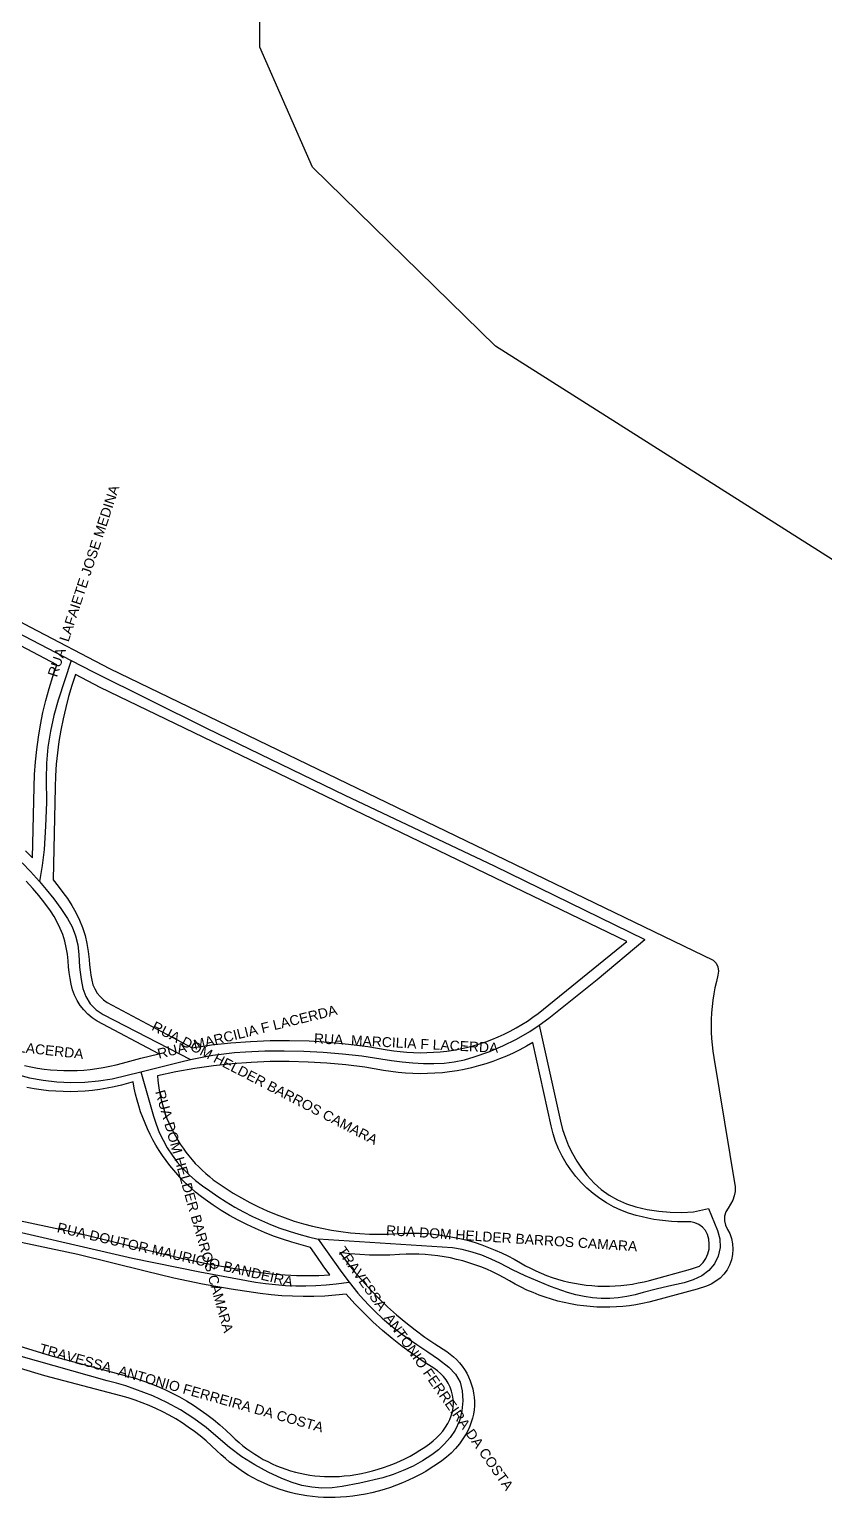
# Model space of a CAD drawing. Header units: millimetres. Extents: x 617751 to 636088, y 68402 to 77988.
# Drawn here: x 631509.3 to 631605.3, y 72429.1 to 72606.3 of the extents above; entities that cross this region are included whole.
import ezdxf

# ---------------------------------------------------------------- set-up
doc = ezdxf.new("R2010")
doc.units = ezdxf.units.MM
doc.header["$LTSCALE"] = 3
doc.header["$MEASUREMENT"] = 0
doc.layers.add('ALINHAMENTO PREDIAL', color=120, linetype='Continuous')
doc.layers.add('NOME LOGRADOURO', color=252, linetype='Continuous')
doc.styles.get("Standard").update_dxf_attribs({"font": 'arial.ttf'})

msp = doc.modelspace()

# ---------------------------------------------------------------- linework, layer by layer
at = {"layer": 'ALINHAMENTO PREDIAL'}
for points in [[(631656.12, 72510.62), (631565.56, 72568.03), (631543.49, 72589.65), (631537.14, 72604.12), (631537.11, 72608.47)], [(631656.12, 72510.62), (631565.56, 72568.03), (631543.49, 72589.65), (631537.14, 72604.12), (631537.11, 72608.47)], [(631502.55, 72537.79), (631509.45, 72534.1), (631518.98, 72529.12), (631591.82, 72493.91), (631592.17, 72493.55), (631592.39, 72493.1), (631592.47, 72492.6), (631592.39, 72492.1), (631592.2, 72491.36), (631592.03, 72490.6), (631591.88, 72489.85), (631591.77, 72489.09), (631591.68, 72488.32), (631591.61, 72487.55), (631591.57, 72486.78), (631591.56, 72486.01), (631591.57, 72485.24), (631591.61, 72484.47), (631591.68, 72483.7), (631591.77, 72482.94), (631591.89, 72482.18), (631594.48, 72466.57), (631594.45, 72466.02), (631594.35, 72465.48), (631594.17, 72464.96), (631593.92, 72464.47), (631593.61, 72464.01), (631593.34, 72463.56), (631593.19, 72463.02), (631593.18, 72462.47), (631593.3, 72461.93), (631593.55, 72461.43), (631593.81, 72460.93), (631594.03, 72460.32), (631594.16, 72459.68), (631594.2, 72459.03), (631594.16, 72458.38), (631594.02, 72457.75), (631593.8, 72457.13), (631593.49, 72456.56), (631593.11, 72456.03), (631592.66, 72455.56), (631592.15, 72455.16), (631591.59, 72454.83), (631590.99, 72454.58), (631589.9, 72454.21), (631584.82, 72452.83), (631584.05, 72452.64), (631583.27, 72452.47), (631582.5, 72452.33), (631581.71, 72452.22), (631580.92, 72452.13), (631580.14, 72452.07), (631579.34, 72452.04), (631578.55, 72452.04), (631577.76, 72452.06), (631576.97, 72452.11), (631576.18, 72452.19), (631575.4, 72452.3), (631574.62, 72452.43), (631573.84, 72452.59), (631573.07, 72452.78), (631572.31, 72452.99), (631571.56, 72453.24), (631570.81, 72453.5), (631570.08, 72453.8), (631569.35, 72454.11), (631568.64, 72454.46), (631567.94, 72454.83), (631567.25, 72455.22), (631566.58, 72455.6), (631565.9, 72455.96), (631565.21, 72456.3), (631564.51, 72456.61), (631563.8, 72456.9), (631563.07, 72457.16), (631562.34, 72457.4), (631561.61, 72457.62), (631560.86, 72457.81), (631560.11, 72457.98), (631559.35, 72458.12), (631558.59, 72458.23), (631557.83, 72458.32), (631557.06, 72458.38), (631556.3, 72458.42), (631555.53, 72458.44), (631554.76, 72458.42), (631553.99, 72458.38), (631552.79, 72458.32), (631551.58, 72458.3), (631550.37, 72458.32), (631549.17, 72458.38), (631547.96, 72458.48), (631546.76, 72458.62), (631547.64, 72457.45), (631548.55, 72456.32), (631549.49, 72455.22), (631550.47, 72454.14), (631551.49, 72453.1), (631552.54, 72452.1), (631553.62, 72451.13), (631554.73, 72450.19), (631555.87, 72449.29), (631557.04, 72448.43), (631558.24, 72447.6), (631559.68, 72446.68), (631560.1, 72446.38), (631560.49, 72446.06), (631560.86, 72445.71), (631561.21, 72445.33), (631561.52, 72444.93), (631561.82, 72444.51), (631562.08, 72444.08), (631562.31, 72443.62), (631562.51, 72443.15), (631562.67, 72442.67), (631562.81, 72442.17), (631562.91, 72441.67), (631562.97, 72441.17), (631563, 72440.66), (631563, 72440.15), (631562.96, 72439.64), (631562.88, 72439.13), (631562.77, 72438.64), (631562.63, 72438.15), (631562.45, 72437.67), (631562.25, 72437.2), (631562.01, 72436.75), (631561.62, 72436.13), (631561.19, 72435.53), (631560.72, 72434.97), (631560.21, 72434.44), (631559.66, 72433.95), (631559.08, 72433.5), (631558.44, 72433.05), (631557.79, 72432.63), (631557.13, 72432.22), (631556.45, 72431.84), (631555.75, 72431.48), (631555.05, 72431.15), (631554.34, 72430.83), (631553.61, 72430.55), (631552.88, 72430.28), (631552.14, 72430.04), (631551.39, 72429.83), (631550.63, 72429.64), (631549.87, 72429.48), (631549.1, 72429.34), (631548.33, 72429.23), (631547.56, 72429.14), (631546.87, 72429.09), (631546.19, 72429.06), (631545.5, 72429.05), (631544.82, 72429.07), (631544.14, 72429.11), (631543.46, 72429.18), (631542.78, 72429.27), (631542.1, 72429.39), (631541.43, 72429.52), (631540.77, 72429.68), (631540.11, 72429.87), (631539.46, 72430.08), (631538.81, 72430.31), (631538.18, 72430.56), (631537.55, 72430.83), (631536.93, 72431.13), (631536.33, 72431.45), (631535.73, 72431.78), (631535.15, 72432.14), (631534.58, 72432.52), (631534.02, 72432.92), (631533.48, 72433.34), (631532.96, 72433.78), (631532.44, 72434.23), (631531.95, 72434.7), (631531.3, 72435.32), (631530.63, 72435.92), (631529.93, 72436.5), (631529.22, 72437.05), (631528.49, 72437.57), (631527.74, 72438.07), (631526.98, 72438.55), (631526.2, 72438.99), (631525.4, 72439.41), (631524.59, 72439.8), (631523.77, 72440.16), (631522.93, 72440.5), (631522.08, 72440.8), (631521.23, 72441.08), (631520.36, 72441.32), (631511.19, 72443.74), (631500.73, 72446.89)], [(631502.55, 72537.79), (631509.45, 72534.1), (631518.98, 72529.12), (631591.82, 72493.91), (631592.17, 72493.55), (631592.39, 72493.1), (631592.47, 72492.6), (631592.39, 72492.1), (631592.2, 72491.36), (631592.03, 72490.6), (631591.88, 72489.85), (631591.77, 72489.09), (631591.68, 72488.32), (631591.61, 72487.55), (631591.57, 72486.78), (631591.56, 72486.01), (631591.57, 72485.24), (631591.61, 72484.47), (631591.68, 72483.7), (631591.77, 72482.94), (631591.89, 72482.18), (631594.48, 72466.57), (631594.45, 72466.02), (631594.35, 72465.48), (631594.17, 72464.96), (631593.92, 72464.47), (631593.61, 72464.01), (631593.34, 72463.56), (631593.19, 72463.02), (631593.18, 72462.47), (631593.3, 72461.93), (631593.55, 72461.43), (631593.81, 72460.93), (631594.03, 72460.32), (631594.16, 72459.68), (631594.2, 72459.03), (631594.16, 72458.38), (631594.02, 72457.75), (631593.8, 72457.13), (631593.49, 72456.56), (631593.11, 72456.03), (631592.66, 72455.56), (631592.15, 72455.16), (631591.59, 72454.83), (631590.99, 72454.58), (631589.9, 72454.21), (631584.82, 72452.83), (631584.05, 72452.64), (631583.27, 72452.47), (631582.5, 72452.33), (631581.71, 72452.22), (631580.92, 72452.13), (631580.14, 72452.07), (631579.34, 72452.04), (631578.55, 72452.04), (631577.76, 72452.06), (631576.97, 72452.11), (631576.18, 72452.19), (631575.4, 72452.3), (631574.62, 72452.43), (631573.84, 72452.59), (631573.07, 72452.78), (631572.31, 72452.99), (631571.56, 72453.24), (631570.81, 72453.5), (631570.08, 72453.8), (631569.35, 72454.11), (631568.64, 72454.46), (631567.94, 72454.83), (631567.25, 72455.22), (631566.58, 72455.6), (631565.9, 72455.96), (631565.21, 72456.3), (631564.51, 72456.61), (631563.8, 72456.9), (631563.07, 72457.16), (631562.34, 72457.4), (631561.61, 72457.62), (631560.86, 72457.81), (631560.11, 72457.98), (631559.35, 72458.12), (631558.59, 72458.23), (631557.83, 72458.32), (631557.06, 72458.38), (631556.3, 72458.42), (631555.53, 72458.44), (631554.76, 72458.42), (631553.99, 72458.38), (631552.79, 72458.32), (631551.58, 72458.3), (631550.37, 72458.32), (631549.17, 72458.38), (631547.96, 72458.48), (631546.76, 72458.62), (631547.64, 72457.45), (631548.55, 72456.32), (631549.49, 72455.22), (631550.47, 72454.14), (631551.49, 72453.1), (631552.54, 72452.1), (631553.62, 72451.13), (631554.73, 72450.19), (631555.87, 72449.29), (631557.04, 72448.43), (631558.24, 72447.6), (631559.68, 72446.68), (631560.1, 72446.38), (631560.49, 72446.06), (631560.86, 72445.71), (631561.21, 72445.33), (631561.52, 72444.93), (631561.82, 72444.51), (631562.08, 72444.08), (631562.31, 72443.62), (631562.51, 72443.15), (631562.67, 72442.67), (631562.81, 72442.17), (631562.91, 72441.67), (631562.97, 72441.17), (631563, 72440.66), (631563, 72440.15), (631562.96, 72439.64), (631562.88, 72439.13), (631562.77, 72438.64), (631562.63, 72438.15), (631562.45, 72437.67), (631562.25, 72437.2), (631562.01, 72436.75), (631561.62, 72436.13), (631561.19, 72435.53), (631560.72, 72434.97), (631560.21, 72434.44), (631559.66, 72433.95), (631559.08, 72433.5), (631558.44, 72433.05), (631557.79, 72432.63), (631557.13, 72432.22), (631556.45, 72431.84), (631555.75, 72431.48), (631555.05, 72431.15), (631554.34, 72430.83), (631553.61, 72430.55), (631552.88, 72430.28), (631552.14, 72430.04), (631551.39, 72429.83), (631550.63, 72429.64), (631549.87, 72429.48), (631549.1, 72429.34), (631548.33, 72429.23), (631547.56, 72429.14), (631546.87, 72429.09), (631546.19, 72429.06), (631545.5, 72429.05), (631544.82, 72429.07), (631544.14, 72429.11), (631543.46, 72429.18), (631542.78, 72429.27), (631542.1, 72429.39), (631541.43, 72429.52), (631540.77, 72429.68), (631540.11, 72429.87), (631539.46, 72430.08), (631538.81, 72430.31), (631538.18, 72430.56), (631537.55, 72430.83), (631536.93, 72431.13), (631536.33, 72431.45), (631535.73, 72431.78), (631535.15, 72432.14), (631534.58, 72432.52), (631534.02, 72432.92), (631533.48, 72433.34), (631532.96, 72433.78), (631532.44, 72434.23), (631531.95, 72434.7), (631531.3, 72435.32), (631530.63, 72435.92), (631529.93, 72436.5), (631529.22, 72437.05), (631528.49, 72437.57), (631527.74, 72438.07), (631526.98, 72438.55), (631526.2, 72438.99), (631525.4, 72439.41), (631524.59, 72439.8), (631523.77, 72440.16), (631522.93, 72440.5), (631522.08, 72440.8), (631521.23, 72441.08), (631520.36, 72441.32), (631511.19, 72443.74), (631500.73, 72446.89)], [(631508.84, 72507.1), (631509.71, 72506.29), (631509.88, 72514.84), (631509.94, 72516.35), (631510.04, 72517.85), (631510.2, 72519.35), (631510.4, 72520.84), (631510.65, 72522.32), (631510.95, 72523.8), (631511.3, 72525.26), (631511.69, 72526.71), (631512.13, 72528.15), (631512.62, 72529.58), (631508.27, 72531.86)], [(631512.19, 72503.6), (631512.79, 72502.86), (631513.37, 72502.11), (631513.92, 72501.35), (631514.46, 72500.52), (631514.94, 72499.66), (631515.37, 72498.77), (631515.73, 72497.85), (631516.03, 72496.91), (631516.26, 72495.95), (631516.42, 72494.98), (631516.52, 72494), (631516.57, 72493.37), (631516.65, 72492.75), (631516.74, 72492.13), (631516.85, 72491.51), (631516.99, 72490.96), (631517.21, 72490.45), (631517.5, 72489.96), (631517.84, 72489.52), (631518.25, 72489.13), (631518.7, 72488.8), (631528.94, 72483.36), (631531.28, 72483.69), (631533.63, 72483.94), (631535.99, 72484.12), (631538.35, 72484.21), (631540.72, 72484.23), (631543.08, 72484.17), (631545.44, 72484.02), (631547.8, 72483.8), (631550.15, 72483.5), (631552.48, 72483.12), (631553.27, 72482.99), (631554.07, 72482.89), (631554.87, 72482.82), (631555.68, 72482.77), (631556.48, 72482.75), (631557.28, 72482.76), (631558.09, 72482.8), (631558.89, 72482.86), (631559.69, 72482.96), (631560.48, 72483.08), (631561.27, 72483.22), (631562.06, 72483.4), (631562.84, 72483.6), (631563.61, 72483.83), (631564.37, 72484.08), (631565.12, 72484.36), (631565.87, 72484.67), (631566.6, 72485), (631567.32, 72485.36), (631568.03, 72485.74), (631568.72, 72486.14), (631569.4, 72486.57), (631570.07, 72487.03), (631570.72, 72487.5), (631571.35, 72488), (631581.38, 72496.17), (631517.84, 72526.85), (631514.89, 72528.39), (631514.45, 72527.07), (631514.05, 72525.74), (631513.7, 72524.4), (631513.38, 72523.05), (631513.11, 72521.69), (631512.89, 72520.32), (631512.7, 72518.94), (631512.57, 72517.56), (631512.47, 72516.18), (631512.42, 72514.79), (631512.19, 72503.6)], [(631524.94, 72482.6), (631517.49, 72486.56), (631516.91, 72486.96), (631516.37, 72487.4), (631515.88, 72487.91), (631515.45, 72488.46), (631515.08, 72489.05), (631514.77, 72489.68), (631514.53, 72490.34), (631514.36, 72491.02), (631514.23, 72491.72), (631514.13, 72492.42), (631514.05, 72493.12), (631513.99, 72493.83), (631513.91, 72494.64), (631513.77, 72495.44), (631513.58, 72496.23), (631513.34, 72497.01), (631513.04, 72497.76), (631512.69, 72498.5), (631512.29, 72499.2), (631511.85, 72499.88), (631511.17, 72500.81), (631510.46, 72501.71), (631509.72, 72502.59), (631508.95, 72503.44)], [(631589.1, 72462.35), (631588.2, 72462.35), (631587.49, 72462.36), (631586.77, 72462.4), (631586.06, 72462.45), (631585.35, 72462.54), (631584.64, 72462.64), (631583.93, 72462.77), (631583.23, 72462.93), (631582.54, 72463.11), (631581.6, 72463.4), (631580.69, 72463.75), (631579.8, 72464.17), (631578.94, 72464.64), (631578.12, 72465.17), (631577.33, 72465.76), (631576.58, 72466.4), (631575.89, 72467.09), (631575.23, 72467.82), (631574.63, 72468.6), (631574.09, 72469.41), (631573.6, 72470.26), (631573.17, 72471.14), (631572.8, 72472.05), (631572.49, 72472.98), (631572.25, 72473.93), (631570.05, 72483.98), (631569.28, 72483.53), (631568.49, 72483.1), (631567.69, 72482.71), (631566.88, 72482.34), (631566.05, 72482), (631565.22, 72481.69), (631564.37, 72481.41), (631563.52, 72481.15), (631562.65, 72480.93), (631561.78, 72480.74), (631560.91, 72480.57), (631560.02, 72480.44), (631559.14, 72480.34), (631558.25, 72480.27), (631557.36, 72480.23), (631556.47, 72480.22), (631555.57, 72480.24), (631554.68, 72480.29), (631553.8, 72480.37), (631552.91, 72480.48), (631552.03, 72480.62), (631549.77, 72480.99), (631547.5, 72481.28), (631545.22, 72481.5), (631542.94, 72481.63), (631540.65, 72481.69), (631538.36, 72481.68), (631536.08, 72481.58), (631533.8, 72481.41), (631531.52, 72481.16), (631529.26, 72480.84), (631527, 72480.44), (631524.77, 72479.96), (631524.82, 72479.38), (631524.89, 72478.79), (631524.98, 72478.22), (631525.09, 72477.64), (631525.21, 72477.07), (631525.36, 72476.5), (631525.53, 72475.94), (631525.72, 72475.38), (631525.92, 72474.83), (631526.15, 72474.29), (631526.39, 72473.76), (631526.65, 72473.23), (631526.93, 72472.71), (631527.22, 72472.21), (631527.53, 72471.71), (631527.86, 72471.22), (631528.21, 72470.75), (631528.57, 72470.29), (631528.95, 72469.84), (631529.34, 72469.4), (631529.75, 72468.98), (631530.17, 72468.57), (631530.6, 72468.18), (631531.05, 72467.8), (631531.51, 72467.43), (631531.98, 72467.09), (631532.94, 72466.43), (631533.91, 72465.81), (631534.91, 72465.22), (631535.93, 72464.67), (631536.96, 72464.15), (631538.01, 72463.67), (631539.08, 72463.22), (631540.16, 72462.82), (631541.26, 72462.44), (631542.37, 72462.11), (631543.49, 72461.81), (631544.61, 72461.56), (631545.75, 72461.34), (631546.89, 72461.16), (631548.04, 72461.02), (631549.2, 72460.92), (631550.35, 72460.86), (631551.51, 72460.84), (631552.66, 72460.86), (631553.82, 72460.92), (631554.67, 72460.96), (631555.53, 72460.97), (631556.38, 72460.96), (631557.23, 72460.92), (631558.08, 72460.85), (631558.93, 72460.75), (631559.78, 72460.62), (631560.62, 72460.46), (631561.45, 72460.28), (631562.28, 72460.07), (631563.1, 72459.83), (631563.91, 72459.56), (631564.71, 72459.26), (631565.5, 72458.94), (631566.28, 72458.6), (631567.05, 72458.22), (631567.8, 72457.82), (631568.55, 72457.4), (631569.16, 72457.05), (631569.78, 72456.73), (631570.41, 72456.42), (631571.06, 72456.14), (631571.71, 72455.88), (631572.37, 72455.64), (631573.04, 72455.43), (631573.72, 72455.23), (631574.4, 72455.07), (631575.09, 72454.92), (631575.78, 72454.81), (631576.48, 72454.71), (631577.18, 72454.64), (631577.88, 72454.59), (631578.59, 72454.57), (631579.29, 72454.58), (631579.99, 72454.6), (631580.69, 72454.66), (631581.39, 72454.73), (631582.09, 72454.83), (631582.78, 72454.96), (631583.47, 72455.11), (631584.15, 72455.28), (631589.09, 72456.63), (631590.18, 72456.99), (631590.59, 72457.43), (631590.93, 72457.93), (631591.17, 72458.48), (631591.31, 72459.06), (631591.34, 72459.66), (631591.28, 72460.25), (631591.11, 72460.83), (631590.87, 72461.28), (631590.52, 72461.68), (631590.1, 72462), (631589.61, 72462.23), (631589.1, 72462.35)], [(631508.73, 72481.21), (631509.51, 72481.04), (631510.3, 72480.9), (631511.09, 72480.78), (631511.88, 72480.69), (631512.68, 72480.63), (631513.47, 72480.59), (631514.27, 72480.59), (631515.07, 72480.61), (631515.87, 72480.65), (631516.66, 72480.73), (631517.45, 72480.83), (631518.24, 72480.95), (631519.02, 72481.11), (631519.8, 72481.29), (631520.57, 72481.5), (631522.75, 72482.08), (631524.94, 72482.6)], [(631506.18, 72462.9), (631515.09, 72461.01), (631523.94, 72458.86), (631527.3, 72458.03), (631530.68, 72457.32), (631534.09, 72456.7), (631537.51, 72456.2), (631538.85, 72456.04), (631540.19, 72455.93), (631541.54, 72455.87), (631542.89, 72455.85), (631544.24, 72455.88), (631545.58, 72455.96), (631544.77, 72457.04), (631544, 72458.14), (631543.25, 72459.26), (631542.11, 72459.55), (631540.99, 72459.87), (631539.87, 72460.23), (631538.77, 72460.62), (631537.68, 72461.06), (631536.6, 72461.52), (631535.54, 72462.02), (631534.5, 72462.55), (631533.47, 72463.12), (631532.46, 72463.72), (631531.48, 72464.35), (631530.51, 72465.02), (631529.92, 72465.47), (631529.35, 72465.94), (631528.79, 72466.43), (631528.25, 72466.93), (631527.73, 72467.46), (631527.22, 72468), (631526.73, 72468.56), (631526.26, 72469.14), (631525.82, 72469.73), (631525.39, 72470.33), (631524.98, 72470.95), (631524.59, 72471.59), (631524.23, 72472.23), (631523.88, 72472.89), (631523.56, 72473.56), (631523.27, 72474.24), (631522.99, 72474.93), (631522.74, 72475.62), (631522.51, 72476.33), (631522.31, 72477.04), (631522.13, 72477.76), (631521.97, 72478.49), (631521.84, 72479.22), (631521.27, 72479.06), (631520.42, 72478.83), (631519.56, 72478.63), (631518.69, 72478.46), (631517.82, 72478.32), (631516.94, 72478.2), (631516.06, 72478.12), (631515.18, 72478.07), (631514.29, 72478.05), (631513.41, 72478.06), (631512.52, 72478.1), (631511.64, 72478.17), (631510.76, 72478.26), (631509.89, 72478.39), (631509.02, 72478.55)], [(631547.54, 72453.6), (631546.25, 72453.47), (631544.95, 72453.38), (631543.65, 72453.33), (631542.35, 72453.32), (631541.06, 72453.35), (631539.76, 72453.42), (631538.47, 72453.53), (631537.18, 72453.68), (631533.68, 72454.2), (631530.2, 72454.83), (631526.74, 72455.56), (631523.3, 72456.4), (631515.18, 72458.39), (631507.01, 72460.14)], [(631501.49, 72449.37), (631511.83, 72446.2), (631521.01, 72443.77), (631521.96, 72443.51), (631522.9, 72443.2), (631523.83, 72442.87), (631524.75, 72442.5), (631525.65, 72442.11), (631526.54, 72441.68), (631527.42, 72441.22), (631528.28, 72440.73), (631529.12, 72440.21), (631529.94, 72439.66), (631530.74, 72439.08), (631531.52, 72438.48), (631532.28, 72437.85), (631533.02, 72437.19), (631533.73, 72436.51), (631534.16, 72436.1), (631534.61, 72435.7), (631535.07, 72435.32), (631535.54, 72434.96), (631536.02, 72434.61), (631536.52, 72434.28), (631537.03, 72433.97), (631537.54, 72433.67), (631538.07, 72433.4), (631538.61, 72433.14), (631539.15, 72432.9), (631539.71, 72432.68), (631540.27, 72432.48), (631540.84, 72432.3), (631541.41, 72432.14), (631541.99, 72432), (631542.57, 72431.88), (631543.16, 72431.78), (631543.75, 72431.7), (631544.34, 72431.64), (631544.94, 72431.61), (631545.53, 72431.59), (631546.13, 72431.59), (631546.72, 72431.62), (631547.31, 72431.67), (631548, 72431.74), (631548.69, 72431.84), (631549.38, 72431.97), (631550.06, 72432.11), (631550.73, 72432.28), (631551.4, 72432.47), (631552.06, 72432.69), (631552.71, 72432.92), (631553.36, 72433.18), (631554, 72433.46), (631554.62, 72433.75), (631555.24, 72434.07), (631555.85, 72434.41), (631556.44, 72434.77), (631557.02, 72435.15), (631557.59, 72435.55), (631558.03, 72435.9), (631558.44, 72436.27), (631558.83, 72436.67), (631559.19, 72437.09), (631559.51, 72437.54), (631559.81, 72438.02), (631560.04, 72438.47), (631560.22, 72438.94), (631560.35, 72439.42), (631560.44, 72439.92), (631560.47, 72440.43), (631560.44, 72440.93), (631560.37, 72441.43), (631560.25, 72441.92), (631560.08, 72442.4), (631559.85, 72442.85), (631559.59, 72443.28), (631559.28, 72443.68), (631558.93, 72444.04), (631558.55, 72444.37), (631558.13, 72444.66), (631556.83, 72445.49), (631555.56, 72446.37), (631554.31, 72447.29), (631553.1, 72448.24), (631551.92, 72449.24), (631550.77, 72450.28), (631549.66, 72451.35), (631548.58, 72452.45), (631547.54, 72453.6)]]:
    msp.add_lwpolyline(points, dxfattribs=at)
at = {"layer": 'NOME LOGRADOURO'}
for points in [[(631460.78, 72553.34), (631478.25, 72550.06), (631486.3, 72547.64), (631489.86, 72545.89), (631495.35, 72541.9), (631498.65, 72538.86), (631500.51, 72537.29), (631502.99, 72536), (631514.37, 72530.09)], [(631514.37, 72530.09), (631512.81, 72525.31), (631512.26, 72523.45), (631511.85, 72521.55), (631511.56, 72519.64), (631511.4, 72517.71), (631511.36, 72515.77), (631511.37, 72512.94), (631511.28, 72510.11), (631511.1, 72507.28), (631510.88, 72505.34), (631510.53, 72503.43)], [(631514.37, 72530.09), (631517.02, 72528.72), (631530.69, 72521.91), (631547.39, 72513.85), (631565.39, 72505.31), (631583.55, 72496.4)], [(631508.45, 72505.66), (631509.45, 72504.62), (631510.53, 72503.43)], [(631510.53, 72503.43), (631511.35, 72502.45), (631512.25, 72501.32), (631513.1, 72500.15), (631513.92, 72498.96), (631514.48, 72497.96), (631514.9, 72496.88), (631515.17, 72495.76), (631515.27, 72494.61), (631515.36, 72493.09), (631515.55, 72491.57), (631515.76, 72490.49), (631516.12, 72489.53), (631516.67, 72488.67), (631517.39, 72487.94), (631518.24, 72487.38), (631528.77, 72481.93)], [(631570.83, 72486.09), (631571.97, 72486.92), (631577.82, 72491.59), (631583.55, 72496.4)], [(631528.77, 72481.93), (631530.16, 72482.22), (631531.46, 72482.44), (631532.76, 72482.62), (631534.07, 72482.77), (631535.39, 72482.87), (631537.73, 72482.97), (631540.07, 72483), (631542.41, 72482.95), (631544.75, 72482.83), (631547.08, 72482.63), (631549.41, 72482.36), (631551.73, 72482.02), (631553.01, 72481.82), (631554.29, 72481.67), (631555.58, 72481.55), (631556.87, 72481.46), (631558.11, 72481.45), (631559.35, 72481.51), (631560.58, 72481.67), (631561.8, 72481.91), (631562.99, 72482.24), (631564.74, 72482.85), (631566.45, 72483.57), (631568.1, 72484.39), (631569.69, 72485.33), (631570.83, 72486.09)], [(631570.83, 72486.09), (631573.39, 72474.48), (631573.65, 72473.47), (631573.98, 72472.48), (631574.37, 72471.52), (631574.83, 72470.58), (631575.35, 72469.68), (631575.93, 72468.81), (631576.57, 72467.99), (631577.44, 72467.02), (631578.32, 72466.24), (631579.28, 72465.56), (631580.29, 72464.98), (631581.37, 72464.51), (631582.49, 72464.15), (631583.85, 72463.83), (631585.24, 72463.61), (631586.63, 72463.49), (631588.04, 72463.47), (631589.44, 72463.54), (631591.26, 72463.96)], [(631487.32, 72484.1), (631488.36, 72483.95), (631490.62, 72483.7), (631496.47, 72483.07), (631497.88, 72482.87), (631499.29, 72482.63), (631500.68, 72482.33), (631502.06, 72481.99), (631503.43, 72481.6), (631504.79, 72481.17), (631506.13, 72480.69), (631507.71, 72480.15), (631509.33, 72479.73), (631510.98, 72479.42), (631512.64, 72479.22), (631514.32, 72479.15), (631515.99, 72479.19), (631517.66, 72479.35), (631519.31, 72479.62), (631522.77, 72480.46)], [(631522.77, 72480.46), (631527.59, 72481.65), (631528.77, 72481.93)], [(631522.77, 72480.46), (631524.29, 72475.11), (631524.61, 72474.11), (631524.99, 72473.13), (631525.44, 72472.19), (631525.96, 72471.27), (631526.53, 72470.4), (631527.16, 72469.56), (631527.85, 72468.76), (631528.58, 72468.02), (631529.37, 72467.32), (631530.2, 72466.68), (631531.07, 72466.1), (631532.05, 72465.41), (631533.06, 72464.75), (631534.09, 72464.13), (631535.15, 72463.55), (631536.22, 72463), (631537.31, 72462.49), (631538.42, 72462.02), (631539.54, 72461.59), (631540.68, 72461.2), (631541.83, 72460.84), (631542.99, 72460.53), (631544.17, 72460.26)], [(631489.55, 72464.3), (631502.94, 72462.32), (631521.75, 72457.94), (631529.9, 72456.29), (631536.58, 72455.07), (631537.79, 72454.89), (631539.01, 72454.76), (631540.23, 72454.66), (631541.45, 72454.61), (631542.67, 72454.61), (631543.89, 72454.64), (631545.11, 72454.72), (631546.33, 72454.84), (631547.88, 72455.05)], [(631591.26, 72463.96), (631592.34, 72461.28), (631592.62, 72460.27), (631592.64, 72459.23), (631592.42, 72458.2), (631591.96, 72457.26), (631591.28, 72456.46), (631590.44, 72455.83), (631589.41, 72455.33), (631588.32, 72454.97), (631586.48, 72454.58), (631584.92, 72454.21), (631583.38, 72453.8), (631582.39, 72453.52), (631581.38, 72453.31), (631580.35, 72453.17), (631579.33, 72453.1), (631578.29, 72453.1), (631577.27, 72453.17), (631576.24, 72453.31), (631575.23, 72453.52), (631574.24, 72453.8), (631572.19, 72454.54), (631570.65, 72455.17), (631569.13, 72455.84), (631567.62, 72456.55), (631566.14, 72457.31), (631565.04, 72457.84), (631563.9, 72458.3), (631562.74, 72458.69), (631561.55, 72458.99), (631560.35, 72459.21), (631544.17, 72460.26)], [(631544.17, 72460.26), (631547, 72456.23), (631547.88, 72455.05)], [(631547.88, 72455.05), (631548.94, 72453.74), (631549.64, 72452.95), (631550.36, 72452.19), (631551.11, 72451.45), (631551.88, 72450.73), (631552.67, 72450.04), (631553.49, 72449.38), (631554.33, 72448.74), (631555.18, 72448.13), (631556.06, 72447.55), (631557.38, 72446.67), (631558.68, 72445.75), (631559.94, 72444.79), (631560.73, 72443.97), (631561.27, 72442.98), (631561.53, 72441.95), (631561.63, 72440.73), (631561.51, 72439.51), (631561.19, 72438.32), (631560.68, 72437.21), (631560.07, 72436.31), (631559.41, 72435.54), (631558.67, 72434.83), (631557.86, 72434.21), (631556.76, 72433.5), (631555.61, 72432.86), (631554.43, 72432.31), (631553.21, 72431.83), (631551.96, 72431.44), (631549.2, 72430.8), (631547.07, 72430.39), (631545.85, 72430.24), (631544.62, 72430.21), (631543.4, 72430.31), (631542.2, 72430.53), (631541.02, 72430.87), (631539.78, 72431.35), (631538.12, 72432.12), (631536.5, 72433), (631534.96, 72433.99), (631533.48, 72435.09), (631532.08, 72436.28), (631530.66, 72437.5), (631529.15, 72438.62), (631527.57, 72439.63), (631525.92, 72440.53), (631524.22, 72441.32), (631523.14, 72441.76), (631522.05, 72442.16), (631520.94, 72442.53), (631519.83, 72442.86), (631518.7, 72443.16), (631501.61, 72447.96)]]:
    msp.add_lwpolyline(points, dxfattribs=at)

# ---------------------------------------------------------------- texts
for s, rotation, p in [('RUA  LAFAIETE JOSE MEDINA', 71.8375, (631512.64, 72528.01)), ('RUA  MARCILIA F LACERDA', 13.885, (631524.94, 72482.02)), ('RUA DOM HELDER BARROS CAMARA', 332.6426, (631523.97, 72485.54)), ('RUA  MARCILIA F LACERDA', 353.846, (631493.65, 72484.38)), ('RUA  MARCILIA F LACERDA', 357.0298, (631543.63, 72483.89)), ('RUA DOM HELDER BARROS CAMARA', 285.8759, (631524.49, 72478.05)), ('RUA DOUTOR MAURICIO BANDEIRA', 346.8917, (631512.57, 72461.11)), ('RUA DOM HELDER BARROS CAMARA', 356.2944, (631552.32, 72460.74)), ('TRAVESSA  ANTONIO FERREIRA DA COSTA', 305.115, (631546.4, 72458.82)), ('TRAVESSA  ANTONIO FERREIRA DA COSTA', 344.2942, (631510.43, 72446.52))]:
    msp.add_text(s, height=1.2, rotation=rotation, dxfattribs=at).set_placement(p)

doc.saveas('drawing.dxf')
